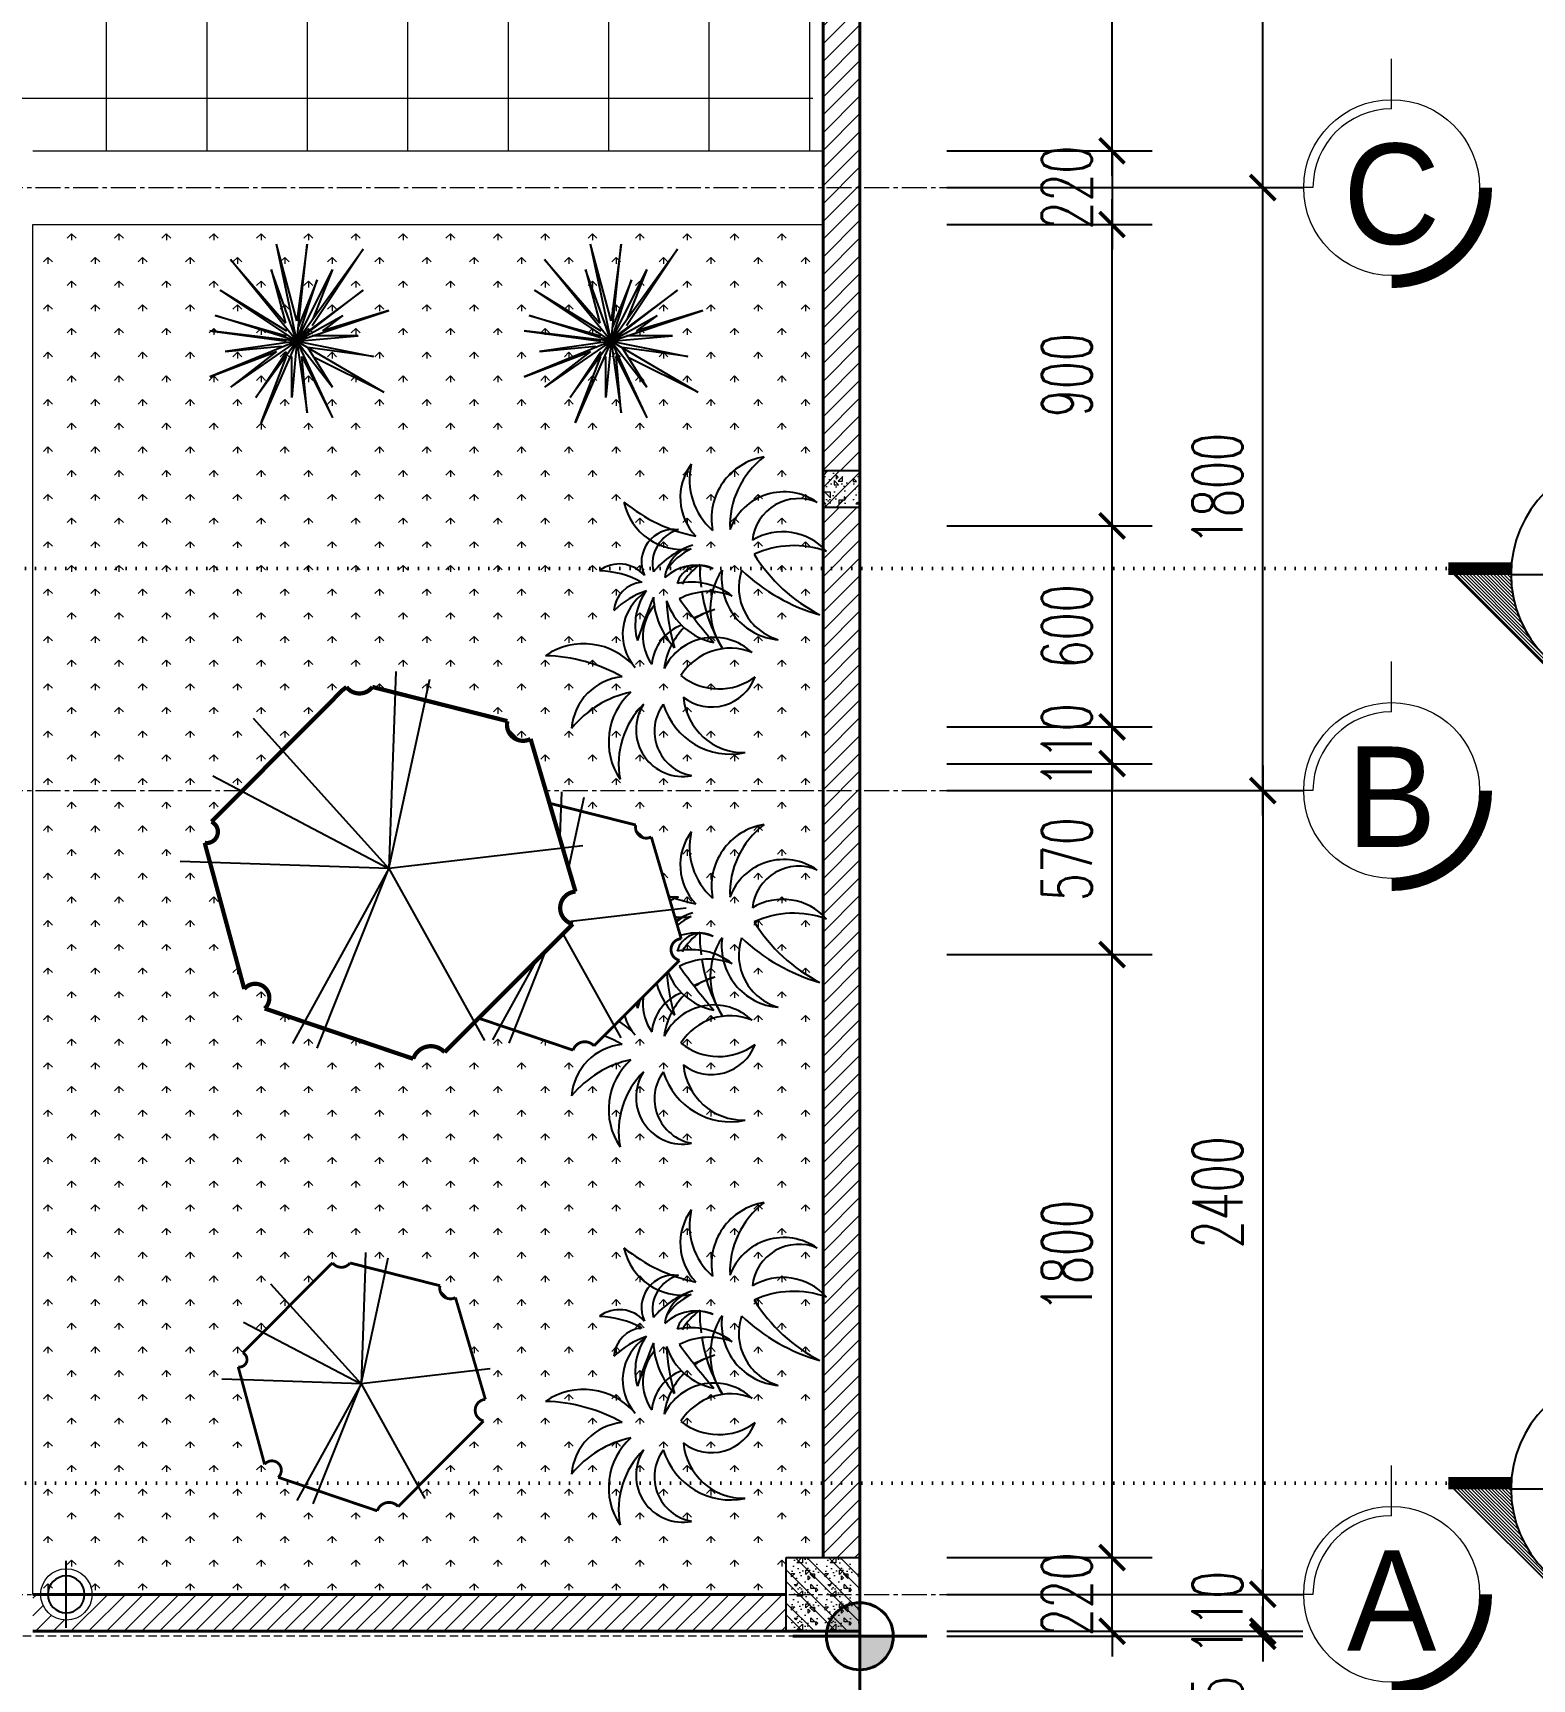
# Model space of a CAD drawing. Header units: millimetres. Extents: x -229618 to 2906, y -178063 to 96806.
# Drawn here: x -195343 to -190865, y -36797 to -31883 of the extents above; entities that cross this region are included whole.
import ezdxf
from ezdxf.enums import TextEntityAlignment as Align

# ---------------------------------------------------------------- set-up
doc = ezdxf.new("R2010")
doc.units = ezdxf.units.MM
doc.header["$LTSCALE"] = 200
doc.header["$MEASUREMENT"] = 0
doc.set_wipeout_variables(frame=1)
doc.header["$PDMODE"] = 3
doc.header["$PDSIZE"] = 50
for name, pattern in [('ACAD_ISO07W100', [3, 0, -3]), ('CENTER2', [1.125, 0.75, -0.125, 0.125, -0.125]), ('DASHED2', [0.375, 0.25, -0.125]), ('HIDDEN2', [0.1875, 0.125, -0.0625])]:
    doc.linetypes.add(name, pattern=pattern)
doc.layers.get('0').update_dxf_attribs({"color": 95, "linetype": 'CONTINUOUS'})
doc.layers.get('DEFPOINTS').update_dxf_attribs({"linetype": 'CONTINUOUS'})
for name, color, linetype, lineweight in [('cat', 1, 'CONTINUOUS', 40), ('hatch', 250, 'CONTINUOUS', 5), ('KH cat', 2, 'HIDDEN2', 50), ('khuat', 8, 'DASHED2', 15), ('nho', 252, 'CONTINUOUS', 15), ('thay', 7, 'CONTINUOUS', 18), ('tim', 18, 'CENTER2', 9)]:
    doc.layers.add(name, color=color, linetype=linetype, lineweight=lineweight)
for name, color, linetype in [('Cayxanh', 99, 'CONTINUOUS'), ('COT', 2, 'CONTINUOUS'), ('DIM', 251, 'CONTINUOUS'), ('Layer2', 74, 'CONTINUOUS'), ('MANH', 9, 'CONTINUOUS'), ('NOITHAT', 99, 'CONTINUOUS'), ('TEXT', 33, 'CONTINUOUS')]:
    doc.layers.add(name, color=color, linetype=linetype)
doc.styles.add('Aria H iso', font='Vharial_0.ttf')
doc.styles.add('CHU HOA Day', font='Vharial_0.ttf')
doc.styles.add('CHUC HOA MANH', font='chhbg.shx', dxfattribs={"width": 0.8, "height": 250})
doc.styles.add('dam', font='Vhavanb_0.ttf', dxfattribs={"width": 0.9, "height": 450})
doc.styles.add('Scale', font='vnsimli.shx', dxfattribs={"width": 0.65, "bigfont": 'bigfont.shx'})
doc.dimstyles.new('Scale', dxfattribs={"dimscale": 75, "dimtxt": 2, "dimasz": 1, "dimexe": 1.6, "dimexo": 0, "dimgap": 0.8, "dimtad": 1, "dimdec": 0, "dimzin": 0, "dimdsep": 46, "dimtxsty": 'Scale', "dimblk": 'ARCHTICK', "dimcen": 0.1, "dimdle": 1, "dimclrd": 256, "dimclre": 256, "dimclrt": 3, "dimadec": 0, "dimazin": 0, "dimtfac": 1, "dimtdec": 0, "dimtix": 1, "dimtmove": 2, "dimatfit": 3, "dimldrblk": 'ARCHTICK', "dimfxl": 0, "dimtolj": 1, "dimtzin": 0, "dimarcsym": 0})

# ---------------------------------------------------------------- blocks, each defined once
blk = doc.blocks.new('_ArchTick')
at = {"color": 0, "linetype": 'ByBlock', "const_width": 0.15}
blk.add_lwpolyline([(-0.5, -0.5), (0.5, 0.5)], dxfattribs=at)
blk = doc.blocks.new('*D296')
at = {"layer": 'DEFPOINTS', "color": 0, "linetype": 'Continuous'}
for p in [(-192613.6, -36434.5), (-192119.7, -36434.5), (-192613.6, -36654.5)]:
    blk.add_point(p, dxfattribs=at)
at = {"layer": 'DIM', "linetype": 'Continuous', "lineweight": -2}
for p, q in [((-192119.7, -36434.5), (-192119.7, -36359.5)), ((-192613.6, -36434.5), (-191999.7, -36434.5)), ((-192119.7, -36654.5), (-192119.7, -36434.5)), ((-192613.6, -36654.5), (-191999.7, -36654.5)), ((-192119.7, -36654.5), (-192119.7, -36729.5))]:
    blk.add_line(p, q, dxfattribs=at)
at = {"layer": 'DIM', "linetype": 'Continuous', "lineweight": -2, "xscale": 75, "yscale": 75, "zscale": 75}
for p, rotation in [((-192119.7, -36434.5), 270), ((-192119.7, -36654.5), 90)]:
    blk.add_blockref('_ArchTick', p, dxfattribs=dict(at, rotation=rotation))
at = {"layer": 'DIM', "color": 3, "linetype": 'Continuous', "insert": (-192254.7, -36544.5), "char_height": 150, "attachment_point": 5, "rotation": 90, "style": 'Scale'}
blk.add_mtext('\\A1;220', dxfattribs=at)
blk = doc.blocks.new('*D297')
at = {"layer": 'DEFPOINTS', "color": 0, "linetype": 'Continuous'}
for p in [(-192613.6, -34634.5), (-192119.7, -34634.5), (-192613.6, -36434.5)]:
    blk.add_point(p, dxfattribs=at)
at = {"layer": 'DIM', "linetype": 'Continuous', "lineweight": -2}
for p, q in [((-192119.7, -36509.5), (-192119.7, -34559.5)), ((-192613.6, -34634.5), (-191999.7, -34634.5)), ((-192613.6, -36434.5), (-191999.7, -36434.5))]:
    blk.add_line(p, q, dxfattribs=at)
at = {"layer": 'DIM', "linetype": 'Continuous', "lineweight": -2, "xscale": 75, "yscale": 75, "zscale": 75}
for p, rotation in [((-192119.7, -34634.5), 90), ((-192119.7, -36434.5), 270)]:
    blk.add_blockref('_ArchTick', p, dxfattribs=dict(at, rotation=rotation))
at = {"layer": 'DIM', "color": 3, "linetype": 'Continuous', "insert": (-192254.7, -35534.5), "char_height": 150, "attachment_point": 5, "rotation": 90, "style": 'Scale'}
blk.add_mtext('\\A1;1800', dxfattribs=at)
blk = doc.blocks.new('*D298')
at = {"layer": 'DEFPOINTS', "color": 0, "linetype": 'Continuous'}
for p in [(-192613.6, -34064.5), (-192119.7, -34064.5), (-192613.6, -34634.5)]:
    blk.add_point(p, dxfattribs=at)
at = {"layer": 'DIM', "linetype": 'Continuous', "lineweight": -2}
for p, q in [((-192119.7, -34709.5), (-192119.7, -33989.5)), ((-192613.6, -34064.5), (-191999.7, -34064.5)), ((-192613.6, -34634.5), (-191999.7, -34634.5))]:
    blk.add_line(p, q, dxfattribs=at)
at = {"layer": 'DIM', "linetype": 'Continuous', "lineweight": -2, "xscale": 75, "yscale": 75, "zscale": 75}
for p, rotation in [((-192119.7, -34064.5), 90), ((-192119.7, -34634.5), 270)]:
    blk.add_blockref('_ArchTick', p, dxfattribs=dict(at, rotation=rotation))
at = {"layer": 'DIM', "color": 3, "linetype": 'Continuous', "insert": (-192254.7, -34349.5), "char_height": 150, "attachment_point": 5, "rotation": 90, "style": 'Scale'}
blk.add_mtext('\\A1;570', dxfattribs=at)
blk = doc.blocks.new('*D299')
at = {"layer": 'DEFPOINTS', "color": 0, "linetype": 'Continuous'}
for p in [(-192613.6, -33354.5), (-192119.7, -33354.5), (-192613.6, -33954.5)]:
    blk.add_point(p, dxfattribs=at)
at = {"layer": 'DIM', "linetype": 'Continuous', "lineweight": -2}
for p, q in [((-192119.7, -34029.5), (-192119.7, -33279.5)), ((-192613.6, -33354.5), (-191999.7, -33354.5)), ((-192613.6, -33954.5), (-191999.7, -33954.5))]:
    blk.add_line(p, q, dxfattribs=at)
at = {"layer": 'DIM', "linetype": 'Continuous', "lineweight": -2, "xscale": 75, "yscale": 75, "zscale": 75}
for p, rotation in [((-192119.7, -33354.5), 90), ((-192119.7, -33954.5), 270)]:
    blk.add_blockref('_ArchTick', p, dxfattribs=dict(at, rotation=rotation))
at = {"layer": 'DIM', "color": 3, "linetype": 'Continuous', "insert": (-192254.7, -33654.5), "char_height": 150, "attachment_point": 5, "rotation": 90, "style": 'Scale'}
blk.add_mtext('\\A1;600', dxfattribs=at)
blk = doc.blocks.new('*D300')
at = {"layer": 'DEFPOINTS', "color": 0, "linetype": 'Continuous'}
for p in [(-192613.6, -32454.5), (-192119.7, -32454.5), (-192613.6, -33354.5)]:
    blk.add_point(p, dxfattribs=at)
at = {"layer": 'DIM', "linetype": 'Continuous', "lineweight": -2}
for p, q in [((-192119.7, -33429.5), (-192119.7, -32379.5)), ((-192613.6, -32454.5), (-191999.7, -32454.5)), ((-192613.6, -33354.5), (-191999.7, -33354.5))]:
    blk.add_line(p, q, dxfattribs=at)
at = {"layer": 'DIM', "linetype": 'Continuous', "lineweight": -2, "xscale": 75, "yscale": 75, "zscale": 75}
for p, rotation in [((-192119.7, -32454.5), 90), ((-192119.7, -33354.5), 270)]:
    blk.add_blockref('_ArchTick', p, dxfattribs=dict(at, rotation=rotation))
at = {"layer": 'DIM', "color": 3, "linetype": 'Continuous', "insert": (-192254.7, -32904.5), "char_height": 150, "attachment_point": 5, "rotation": 90, "style": 'Scale'}
blk.add_mtext('\\A1;900', dxfattribs=at)
blk = doc.blocks.new('*D301')
at = {"layer": 'DEFPOINTS', "color": 0, "linetype": 'Continuous'}
for p in [(-192613.6, -30054.5), (-192119.7, -30054.5), (-192613.6, -32234.5)]:
    blk.add_point(p, dxfattribs=at)
at = {"layer": 'DIM', "linetype": 'Continuous', "lineweight": -2}
for p, q in [((-192119.7, -32309.5), (-192119.7, -29979.5)), ((-192613.6, -30054.5), (-191999.7, -30054.5)), ((-192613.6, -32234.5), (-191999.7, -32234.5))]:
    blk.add_line(p, q, dxfattribs=at)
at = {"layer": 'DIM', "linetype": 'Continuous', "lineweight": -2, "xscale": 75, "yscale": 75, "zscale": 75}
for p, rotation in [((-192119.7, -30054.5), 90), ((-192119.7, -32234.5), 270)]:
    blk.add_blockref('_ArchTick', p, dxfattribs=dict(at, rotation=rotation))
at = {"layer": 'DIM', "color": 3, "linetype": 'Continuous', "insert": (-192254.7, -31144.5), "char_height": 150, "attachment_point": 5, "rotation": 90, "style": 'Scale'}
blk.add_mtext('\\A1;2180', dxfattribs=at)
blk = doc.blocks.new('*D304')
at = {"layer": 'DEFPOINTS', "color": 0, "linetype": 'Continuous'}
for p in [(-192613.6, -32234.5), (-192613.6, -32454.5), (-192119.7, -32454.5)]:
    blk.add_point(p, dxfattribs=at)
at = {"layer": 'DIM', "linetype": 'Continuous', "lineweight": -2}
for p, q in [((-192119.7, -32234.5), (-192119.7, -32159.5)), ((-192613.6, -32234.5), (-191999.7, -32234.5)), ((-192119.7, -32234.5), (-192119.7, -32454.5)), ((-192613.6, -32454.5), (-191999.7, -32454.5)), ((-192119.7, -32454.5), (-192119.7, -32529.5))]:
    blk.add_line(p, q, dxfattribs=at)
at = {"layer": 'DIM', "linetype": 'Continuous', "lineweight": -2, "xscale": 75, "yscale": 75, "zscale": 75}
for p, rotation in [((-192119.7, -32234.5), 270), ((-192119.7, -32454.5), 90)]:
    blk.add_blockref('_ArchTick', p, dxfattribs=dict(at, rotation=rotation))
at = {"layer": 'DIM', "color": 3, "linetype": 'Continuous', "insert": (-192254.7, -32344.5), "char_height": 150, "attachment_point": 5, "rotation": 90, "style": 'Scale'}
blk.add_mtext('\\A1;220', dxfattribs=at)
blk = doc.blocks.new('*D164')
at = {"layer": 'DEFPOINTS', "color": 0, "linetype": 'Continuous'}
for p in [(-192613.6, -33954.5), (-192119.7, -33954.5), (-192613.6, -34064.5)]:
    blk.add_point(p, dxfattribs=at)
at = {"layer": 'DIM', "linetype": 'Continuous', "lineweight": -2}
for p, q in [((-192119.7, -33954.5), (-192119.7, -33879.5)), ((-192613.6, -33954.5), (-191999.7, -33954.5)), ((-192119.7, -34064.5), (-192119.7, -33954.5)), ((-192613.6, -34064.5), (-191999.7, -34064.5)), ((-192119.7, -34064.5), (-192119.7, -34139.5))]:
    blk.add_line(p, q, dxfattribs=at)
at = {"layer": 'DIM', "linetype": 'Continuous', "lineweight": -2, "xscale": 75, "yscale": 75, "zscale": 75}
for p, rotation in [((-192119.7, -33954.5), 270), ((-192119.7, -34064.5), 90)]:
    blk.add_blockref('_ArchTick', p, dxfattribs=dict(at, rotation=rotation))
at = {"layer": 'DIM', "color": 3, "linetype": 'Continuous', "insert": (-192254.7, -34009.5), "char_height": 150, "attachment_point": 5, "rotation": 90, "style": 'Scale'}
blk.add_mtext('\\A1;110', dxfattribs=at)
blk = doc.blocks.new('tn')
at = {"layer": 'DIM', "linetype": 'Continuous'}
for p, q in [((-0.4, 100), (-0.4, -100)), ((99.6, 0), (-99.6, 0))]:
    blk.add_line(p, q, dxfattribs=at)
at = {"layer": 'TEXT', "linetype": 'Continuous'}
blk.add_circle((-0.4, 0), 55, dxfattribs=at)
blk = doc.blocks.new('cay2')
blk.add_wipeout([(-783, 2606), (-670, 2541), (-564, 2533), (-470, 2560), (-411, 2604), (-366, 2656), (-346, 2707), (1721, 2007), (1706, 1886), (1709, 1783), (1763, 1696), (1841, 1650), (1960, 1649), (2033, 1688), (2058, 1715), (2621, -363), (2527, -374), (2478, -408), (2441, -470), (2435, -543), (2455, -601), (2521, -666), (633, -2556), (527, -2513), (420, -2486), (328, -2506), (236, -2579), (-1684, -2094), (-1684, -1991), (-1767, -1861), (-1838, -1838), (-2014, -1840), (-2653, 330), (-2535, 371), (-2436, 544), (-2458, 664), (-2615, 791), (-792, 2615)]).dxf.layer = 'NOITHAT'
at = {"color": 0}
for p, q in [((0, 0), (-1361, 2446)), ((1019, 2557), (0, 0)), ((0, 0), (1372, 2490)), ((-2756, -321), (0, 0)), ((0, 0), (-580, -2689)), ((-97, -2800), (0, 0)), ((0, 0), (2971, -100)), ((2506, -1317), (0, 0)), ((1930, -2136), (0, 0)), ((-1666, -2009), (-1838, -1838))]:
    blk.add_line(p, q, dxfattribs=at)
at = {"color": 0, "const_width": 60.3}
blk.add_lwpolyline([(662, -2533), (2524, -663, -0.87835), (2621, -363), (2058, 1715, -1.08251), (1768, 1992), (-346, 2707, -0.572261), (-792, 2615), (-2615, 791, -0.858996), (-2653, 330), (-2014, -1840, -0.641787), (-1684, -2094), (236, -2579, -0.502365), (604, -2579)], format="xyb", close=True, dxfattribs=at)
blk = doc.blocks.new('*D61')
at = {"layer": 'DEFPOINTS', "color": 0, "linetype": 'Continuous'}
for p in [(-192613.6, -29944.5), (-191669.7, -29944.5), (-192613.6, -32344.5)]:
    blk.add_point(p, dxfattribs=at)
at = {"layer": 'DIM', "linetype": 'Continuous', "lineweight": -2}
for p, q in [((-191669.7, -32419.5), (-191669.7, -29869.5)), ((-192613.6, -29944.5), (-191549.7, -29944.5)), ((-192613.6, -32344.5), (-191549.7, -32344.5))]:
    blk.add_line(p, q, dxfattribs=at)
at = {"layer": 'DIM', "linetype": 'Continuous', "lineweight": -2, "xscale": 75, "yscale": 75, "zscale": 75}
for p, rotation in [((-191669.7, -29944.5), 90), ((-191669.7, -32344.5), 270)]:
    blk.add_blockref('_ArchTick', p, dxfattribs=dict(at, rotation=rotation))
at = {"layer": 'DIM', "color": 3, "linetype": 'Continuous', "insert": (-191804.7, -31144.5), "char_height": 150, "attachment_point": 5, "rotation": 90, "style": 'Scale'}
blk.add_mtext('\\A1;2400', dxfattribs=at)
blk = doc.blocks.new('*D66')
at = {"layer": 'DEFPOINTS', "color": 0, "linetype": 'Continuous'}
for p in [(-192613.6, -34144.5), (-192613.6, -36544.5), (-191669.7, -36544.5)]:
    blk.add_point(p, dxfattribs=at)
at = {"layer": 'DIM', "linetype": 'Continuous', "lineweight": -2}
for p, q in [((-191669.7, -34069.5), (-191669.7, -36619.5)), ((-192613.6, -34144.5), (-191549.7, -34144.5)), ((-192613.6, -36544.5), (-191549.7, -36544.5))]:
    blk.add_line(p, q, dxfattribs=at)
at = {"layer": 'DIM', "linetype": 'Continuous', "lineweight": -2, "xscale": 75, "yscale": 75, "zscale": 75}
for p, rotation in [((-191669.7, -34144.5), 90), ((-191669.7, -36544.5), 270)]:
    blk.add_blockref('_ArchTick', p, dxfattribs=dict(at, rotation=rotation))
at = {"layer": 'DIM', "color": 3, "linetype": 'Continuous', "insert": (-191804.7, -35344.5), "char_height": 150, "attachment_point": 5, "rotation": 90, "style": 'Scale'}
blk.add_mtext('\\A1;2400', dxfattribs=at)
blk = doc.blocks.new('*D67')
at = {"layer": 'DEFPOINTS', "color": 0, "linetype": 'Continuous'}
for p in [(-192613.6, -36544.5), (-192613.6, -36654.5), (-191669.7, -36654.5)]:
    blk.add_point(p, dxfattribs=at)
at = {"layer": 'DIM', "linetype": 'Continuous', "lineweight": -2}
for p, q in [((-191669.7, -36544.5), (-191669.7, -36469.5)), ((-192613.6, -36544.5), (-191549.7, -36544.5)), ((-191669.7, -36544.5), (-191669.7, -36654.5)), ((-192613.6, -36654.5), (-191549.7, -36654.5)), ((-191669.7, -36654.5), (-191669.7, -36729.5))]:
    blk.add_line(p, q, dxfattribs=at)
at = {"layer": 'DIM', "linetype": 'Continuous', "lineweight": -2, "xscale": 75, "yscale": 75, "zscale": 75}
for p, rotation in [((-191669.7, -36544.5), 270), ((-191669.7, -36654.5), 90)]:
    blk.add_blockref('_ArchTick', p, dxfattribs=dict(at, rotation=rotation))
at = {"layer": 'DIM', "color": 3, "linetype": 'Continuous', "insert": (-191804.7, -36599.5), "char_height": 150, "attachment_point": 5, "rotation": 90, "style": 'Scale'}
blk.add_mtext('\\A1;110', dxfattribs=at)
blk = doc.blocks.new('tr')
at = {"layer": 'thay', "ltscale": 600}
for p, q in [((0, -200), (0, 0)), ((313.2, -513.2), (513.2, -513.2))]:
    blk.add_line(p, q, dxfattribs=at)
at = {"layer": 'thay', "ltscale": 600, "const_width": 50}
blk.add_lwpolyline([(-375, -513.2, 0.414214), (0, -888.2, 0.414214)], format="xyb", dxfattribs=at)
at = {"layer": 'thay', "ltscale": 600}
blk.add_circle((0, -513.2), 350, dxfattribs=at)
blk.add_arc((0, -513.2), 313.2, 0, 90, dxfattribs=at)
at = {"layer": 'TEXT', "linetype": 'Continuous', "style": 'Aria H iso'}
blk.add_attdef('A', text='', height=350, dxfattribs=at).set_placement((0, -670.6), align=Align.CENTER)
blk = doc.blocks.new('*D79')
at = {"layer": 'DEFPOINTS', "color": 0, "linetype": 'Continuous'}
for p in [(-192613.6, -32344.5), (-191669.7, -32344.5), (-192613.6, -34144.5)]:
    blk.add_point(p, dxfattribs=at)
at = {"layer": 'DIM', "linetype": 'Continuous', "lineweight": -2}
for p, q in [((-191669.7, -34219.5), (-191669.7, -32269.5)), ((-192613.6, -32344.5), (-191549.7, -32344.5)), ((-192613.6, -34144.5), (-191549.7, -34144.5))]:
    blk.add_line(p, q, dxfattribs=at)
at = {"layer": 'DIM', "linetype": 'Continuous', "lineweight": -2, "xscale": 75, "yscale": 75, "zscale": 75}
for p, rotation in [((-191669.7, -32344.5), 90), ((-191669.7, -34144.5), 270)]:
    blk.add_blockref('_ArchTick', p, dxfattribs=dict(at, rotation=rotation))
at = {"layer": 'DIM', "color": 3, "linetype": 'Continuous', "insert": (-191804.7, -33244.5), "char_height": 150, "attachment_point": 5, "rotation": 90, "style": 'Scale'}
blk.add_mtext('\\A1;1800', dxfattribs=at)
blk = doc.blocks.new('can')
at = {"layer": 'hatch'}
h = blk.add_hatch(dxfattribs=at)
h.set_pattern_fill('ANSI31', color=256, scale=77, style=0)
h.set_pattern_definition([(45, (-226987.2, -81426.4), (-6.80590277, 6.80590277), [])])
h.paths.add_polyline_path([(462, 0, -0.01239), (461.4, -22.9), (711.9, -22.9), (0, 689.1), (-711.9, -22.9), (-461.4, -22.9, -0.01239), (-462, 0, -1)])
at = {"layer": 'cat', "linetype": 'Continuous', "const_width": 49.9}
for points in [[(-461.4, -22.9), (-711.9, -22.9)], [(461.4, -22.9), (711.9, -22.9)]]:
    blk.add_lwpolyline(points, dxfattribs=at)
at = {"layer": 'MANH', "linetype": 'Continuous'}
for p in [(-711.9, -22.9), (711.9, -22.9)]:
    blk.add_line(p, (0, 689.1), dxfattribs=at)
at = {"layer": 'MANH'}
blk.add_line((-462, 0), (462, 0), dxfattribs=at)
blk.add_circle((0, 0), 462, dxfattribs=at)
at = {"layer": 'TEXT', "style": 'CHU HOA Day'}
blk.add_attdef('A', text='', height=300, dxfattribs=at).set_placement((9, 86), align=Align.CENTER)
at = {"layer": 'TEXT', "style": 'CHUC HOA MANH', "width": 0.65}
blk.add_attdef('KT-00', text='', height=230, dxfattribs=at).set_placement((5.9, -276.4), align=Align.CENTER)
blk = doc.blocks.new('*D108')
at = {"layer": 'DEFPOINTS', "color": 0, "linetype": 'Continuous'}
for p in [(-192613.6, -36654.5), (-192613.6, -36669.5), (-191669.7, -36669.5)]:
    blk.add_point(p, dxfattribs=at)
at = {"layer": 'DIM', "linetype": 'Continuous', "lineweight": -2}
for p, q in [((-191669.7, -36654.5), (-191669.7, -36579.5)), ((-192613.6, -36654.5), (-191549.7, -36654.5)), ((-191669.7, -36654.5), (-191669.7, -36669.5)), ((-192613.6, -36669.5), (-191549.7, -36669.5)), ((-191669.7, -36669.5), (-191669.7, -36744.5))]:
    blk.add_line(p, q, dxfattribs=at)
at = {"layer": 'DIM', "linetype": 'Continuous', "lineweight": -2, "xscale": 75, "yscale": 75, "zscale": 75}
for p, rotation in [((-191669.7, -36654.5), 270), ((-191669.7, -36669.5), 90)]:
    blk.add_blockref('_ArchTick', p, dxfattribs=dict(at, rotation=rotation))
at = {"layer": 'DIM', "color": 3, "linetype": 'Continuous', "insert": (-191804.7, -36871.7), "char_height": 150, "attachment_point": 5, "rotation": 90, "style": 'Scale'}
blk.add_mtext('\\A1;15', dxfattribs=at)
blk = doc.blocks.new('COTOCTIEN')
at = {"layer": 'Cayxanh'}
for p, q in [((0, 0), (-735, 1017)), ((-735, 1017), (-170, 170)), ((0, 0), (-113, 1074)), ((-113, 1074), (0, 226)), ((0, 0), (226, 1074)), ((0, 226), (226, 1074)), ((0, 0), (-396, 791)), ((-396, 791), (-177, 246)), ((0, 0), (735, 904)), ((0, 0), (283, 791)), ((735, 904), (125, 200)), ((283, 791), (125, 200)), ((0, 0), (-735, 565)), ((-735, 565), (-57, 57)), ((0, 0), (-226, 678)), ((-226, 678), (-16, 153)), ((0, 0), (848, 565)), ((848, 565), (113, 113)), ((0, 0), (-1017, 339)), ((-1017, 339), (-283, 113)), ((0, 0), (-509, 283)), ((-509, 283), (-283, 113)), ((0, 0), (904, 283)), ((904, 283), (113, 57)), ((0, 0), (-961, -565)), ((0, 0), (-848, -170)), ((0, 0), (-678, 57)), ((-678, 57), (-170, 57)), ((0, 0), (-396, -509)), ((0, 0), (-396, -848)), ((0, 0), (-113, -791)), ((0, 0), (961, 113)), ((0, 0), (57, -622)), ((0, 0), (396, -904)), ((0, 0), (961, -396)), ((0, 0), (791, -113)), ((0, 0), (452, -622)), ((0, 0), (735, -509)), ((961, 113), (113, 0)), ((-961, -565), (-190, -180)), ((-848, -170), (-123, -72)), ((-396, -509), (-123, -72)), ((-57, -170), (-396, -848)), ((-113, -791), (-57, -170)), ((57, -622), (57, -170)), ((452, -622), (113, -113)), ((396, -904), (113, -170)), ((791, -113), (170, -57)), ((961, -396), (226, -113)), ((226, -113), (735, -509))]:
    blk.add_line(p, q, dxfattribs=at)
blk = doc.blocks.new('A$C118511A5')
at = {"linetype": 'Continuous'}
for centre, radius, start, end in [((1.552, 1.782), 0.387, 128.9389, 209.2376), ((1.718, 1.865), 0.463, 151.9703, 214.4085), ((1.728, 2.633), 1.16, 216.2751, 243.7335), ((1.208, 1.93), 0.416, 177.6746, 263.4562), ((1.767, 1.575), 0.432, 84.511, 176.2964), ((2.039, 1.453), 0.598, 112.6608, 167.8716), ((1.78, 1.349), 0.4, 40.3392, 144.8419), ((1.023, 1.46), 0.225, 67.2102, 189.8028), ((1.114, 1.422), 0.246, 90.9141, 178.4602), ((1.887, 1.353), 0.323, 52.0601, 159.0735), ((0.596, 1.32), 0.229, 26.4919, 112.2735), ((0.33, 0.919), 0.638, 46.2145, 73.673), ((1.214, 0.948), 0.592, 93.553, 125.6592), ((1.182, 1.272), 0.267, 91.0291, 158.2405), ((1.233, 1.113), 0.41, 100.1453, 132.3115), ((1.701, 1.081), 0.404, 26.9403, 106.6617), ((0.737, 1.17), 0.213, 80.7105, 161.0092), ((1.084, 1.1), 0.309, 52.3198, 118.8655), ((1.153, 1.223), 0.171, 45.6735, 149.2329), ((1.355, 0.981), 0.447, 111.4879, 134.9295), ((2.228, 1.106), 1.077, 164.2889, 172.604), ((1.687, 0.725), 0.656, 55.2245, 100.0779), ((2.678, 1.714), 1.157, 197.2291, 228.2209), ((0.826, 0.735), 0.581, 93.6269, 119.8905), ((0.888, 0.979), 0.346, 108.5028, 206.8521), ((1.036, 1.007), 0.395, 128.6602, 181.3039), ((3.284, -0.659), 3.119, 142.0491, 147.899), ((1.37, 1.147), 0.558, 168.3953, 207.9729), ((0.981, 0.837), 0.474, 38.1458, 86.8761), ((1.653, 0.959), 0.485, 131.7076, 198.919), ((1.725, 1.16), 0.426, 157.8809, 250.8299), ((1.776, 1.082), 0.376, 147.2221, 239.535), ((2.572, 1.981), 1.311, 212.0158, 239.5315), ((1.004, 0.933), 0.33, 124.9902, 200.8852), ((2.096, 0.945), 1.22, 167.3543, 182.8068), ((1.339, 1.243), 0.435, 184.1146, 243.9845), ((1.094, 0.779), 0.436, 53.5058, 103.2313), ((5.293, 2.881), 4.614, 201.3223, 206.0875), ((2.228, 1.106), 1.077, 174.411, 196.3951), ((0.158, 0.615), 0.47, 26.2765, 109.7204), ((-0.326, -0.056), 1.16, 46.2145, 73.673), ((0.996, 0.706), 0.319, 95.8921, 160.0825), ((1.28, -0.005), 1.077, 93.553, 101.8865), ((1.222, 0.585), 0.485, 91.0291, 109.4023), ((1.222, 0.585), 0.485, 120.3999, 158.2405), ((1.062, 0.516), 0.382, 31.7462, 139.4391), ((1.147, 0.399), 0.399, 52.9704, 133.697), ((0.414, 0.4), 0.387, 80.7105, 161.0092), ((1.207, 0.939), 0.42, 216.8043, 292.1582), ((0.475, -0.06), 0.725, 87.415, 126.1024), ((0.717, 0.254), 0.46, 117.0734, 199.3558), ((0.857, 0.062), 0.575, 119.7931, 176.1084), ((0.789, 0.322), 0.323, 132.3133, 266.3167), ((0.899, 0.284), 0.312, 128.7996, 245.1924), ((1.188, 0.545), 0.485, 182.1158, 267.2902), ((1.264, 0.469), 0.42, 170.4661, 256.4424), ((1.103, 0.735), 0.321, 217.643, 324.8904)]:
    blk.add_arc(centre, radius, start, end, dxfattribs=at)
blk = doc.blocks.new('A$C028E5273')
at = {"layer": 'hatch', "linetype": 'Continuous'}
h = blk.add_hatch(color=256, dxfattribs=at)
h.paths.add_polyline_path([(0, 100, 0.414214), (-100, 0), (0, 0)])
h.paths.add_polyline_path([(100, 0), (0, 0), (0, -100, 0.414214)])
at = {"layer": 'cat'}
for p, q in [((0, -200), (0, 200)), ((-200, 0), (200, 0))]:
    blk.add_line(p, q, dxfattribs=at)
blk.add_circle((0, 0), 100, dxfattribs=at)

msp = doc.modelspace()

# ---------------------------------------------------------------- hatches: boundary and pattern name
at = {"layer": 'hatch', "linetype": 'Continuous'}
h = msp.add_hatch(dxfattribs=at)
h.set_pattern_fill('ANSI31', color=256, scale=300, style=0)
h.set_pattern_definition([(45, (-231220.12, -29953.56), (-26.516504, 26.516504), [])])
edge = h.paths.add_edge_path()
edge.add_line((-193093, -36544.5), (-193093, -36654.5))
edge.add_line((-193093, -36654.5), (-195343, -36654.5))
edge.add_line((-195343, -36654.5), (-195343, -36544.5))
edge.add_line((-195343, -36544.5), (-195319.8, -36544.5))
edge.add_arc((-195243, -36544.5), 76.7, 180, 360)
edge.add_line((-195166.3, -36544.5), (-193093, -36544.5))
h.paths.add_polyline_path([(-192983, -33299.5), (-192873, -33299.5), (-192873, -36434.5), (-192983, -36434.5)])
h.paths.add_polyline_path([(-192873, -30039.5), (-192983, -30039.5), (-192983, -26904.5), (-192873, -26904.5)])
h.paths.add_polyline_path([(-192983, -30149.5), (-192873, -30149.5), (-192873, -33189.5), (-192983, -33189.5)])
h.paths.add_polyline_path([(-196818, -26684.5), (-196818, -26794.5), (-193093, -26794.5), (-193093, -26684.5)])
h.paths.add_polyline_path([(-200633, -26684.5), (-200633, -26794.5), (-196928, -26794.5), (-196928, -26684.5)])
h = msp.add_hatch(dxfattribs=at)
h.set_pattern_fill('ANSI37', color=256, scale=2400, angle=45, style=0)
h.set_pattern_definition([(270, (28077.07, -63878.1), (-300, -6e-14), []), (180, (28077.07, -63878.1), (-6e-14, 300), [])])
h.paths.add_polyline_path([(-195343, -32234.5), (-195563, -32234.5), (-195563, -32234.4), (-195643, -32234.4), (-195683, -32234.4, 0.399992), (-196463, -31415.4), (-196463, -31414.4), (-196503, -31414.4), (-196503, -32234.4), (-196543, -32234.4), (-196543, -31034.5), (-195343, -31034.5)])
h.paths.add_polyline_path([(-195453, -30054.5), (-193013, -30054.5), (-193013, -32234.5), (-195343, -32234.5), (-195343, -31034.5), (-195453, -31034.5)])
h.paths.add_polyline_path([(-196543, -30054.5), (-195453, -30054.5), (-195453, -31034.5), (-196543, -31034.5)])
h = msp.add_hatch(dxfattribs=at)
h.set_pattern_fill('GRASS', color=256, scale=100, style=0)
h.set_pattern_definition([(270, (28077.07, -63878.09), (-70.710678, -70.710678), [18.75, -122.671356]), (315, (28077.07, -63878.09), (-70.71068, -70.71068), [18.75, -81.25]), (225, (28077.07, -63878.09), (-70.71068, 70.71068), [18.75, -81.25])])
h.paths.add_polyline_path([(-194328.9, -33835.5, -0.502365), (-194406.3, -33835.5), (-194418.5, -33845.2), (-194809.4, -34237.8, -0.87835), (-194829.8, -34300.8), (-194711.7, -34737.1, -1.08251), (-194650.6, -34795.3), (-194206.8, -34945.6, -0.572261), (-194113.1, -34926.2), (-194011.3, -34824.3), (-193729.5, -34919.8, -0.572261), (-193667, -34906.8), (-193411.8, -34651.5, -0.858996), (-193406.4, -34586.9), (-193496, -34283.1, -0.179889), (-193518.1, -34286), (-193542.1, -34262, -0.113963), (-193542.1, -34247.5), (-193800, -34182.4), (-193856.6, -33990.6, -0.179889), (-193889.8, -33994.9), (-193925.8, -33958.9, -0.113963), (-193925.8, -33937.3)], flags=16)
h.paths.add_polyline_path([(-194279.4, -34377), (-194196.1, -34526.7), (-193777.9, -34540.7), (-193728.7, -34312.9)], flags=0)
h.paths.add_polyline_path([(-194395.8, -35555, -0.502365), (-194447.4, -35555), (-194455.5, -35561.5), (-194716.1, -35823.2, -0.87835), (-194729.7, -35865.3), (-194651, -36156.1, -1.08251), (-194610.2, -36194.9), (-194314.3, -36295.1, -0.572261), (-194251.9, -36282.2), (-193996.7, -36026.8, -0.858996), (-193991.3, -35962.2), (-194080.9, -35658.4, -0.179889), (-194103, -35661.3), (-194127, -35637.3, -0.113963), (-194127, -35622.9)], flags=16)
h.paths.add_polyline_path([(-193013, -36434.5), (-193093, -36434.5), (-193093, -36544.5), (-195343, -36544.5), (-195343, -32454.5), (-193013, -32454.5)])
h = msp.add_hatch(dxfattribs=at)
h.set_pattern_fill('BT', color=256, scale=100, style=0)
h.set_pattern_definition([(0, (83.29, 12.83), (0, 100), [0, -100]), (0, (12.65, 56.06), (0, 100), [0, -100]), (0, (15.78, 38.46), (0, 100), [0, -100]), (0, (51, 46.67), (0, 100), [0, -100]), (0, (32.02, 75.43), (0, 100), [0, -100]), (0, (26.93, 62.72), (0, 100), [0, -100]), (0, (35.94, 84.04), (0, 100), [0, -100]), (0, (22.04, 92.45), (0, 100), [0, -100]), (0, (41.22, 70.54), (0, 100), [0, -100]), (0, (9.13, 70.93), (0, 100), [0, -100]), (0, (73.12, 71.32), (0, 100), [0, -100]), (0, (87.6, 74.06), (0, 100), [0, -100]), (0, (80.16, 63.89), (0, 100), [0, -100]), (0, (82.32, 50.2), (0, 100), [0, -100]), (0, (56.29, 62.13), (0, 100), [0, -100]), (0, (55.51, 34.55), (0, 100), [0, -100]), (0, (55.51, 25.94), (0, 100), [0, -100]), (0, (8.15, 23.98), (0, 100), [0, -100]), (0, (47.68, 35.72), (0, 100), [0, -100]), (0, (48.07, 2.46), (0, 100), [0, -100]), (0, (37.31, 23.79), (0, 100), [0, -100]), (0, (38.09, 14), (0, 100), [0, -100]), (0, (25.17, 6.77), (0, 100), [0, -100]), (0, (31.83, 20.07), (0, 100), [0, -100]), (0, (27.13, 24.18), (0, 100), [0, -100]), (45, (79.99, 21.105), (0, 100.00003), [8, -133.4214]), (135, (85.65, 26.76), (-100.00003, 0), [8, -133.4214]), (270, (79.99, 32.42), (100, -2e-14), [11.3137, -88.6863]), (180, (76.52, 22.38), (-1e-14, -100), [12, -88]), (270, (64.52, 22.38), (100, -2e-14), [12, -88]), (45, (64.52, 10.38), (0, 100.00003), [16.9706, -124.4508]), (90, (39.51, 29.29), (-100, 6e-15), [16.8, -83.2]), (180, (39.51, 46.09), (-1e-14, -100), [16.8, -83.2]), (315, (22.714, 46.095), (100.00003, -2e-14), [23.7588, -117.6626]), (135, (25.28, 11.31), (-100.00003, 0), [7, -134.4214]), (225, (20.33, 16.26), (-1e-14, -100.00003), [7, -134.4214]), (0, (15.38, 11.31), (0, 100), [9.8995, -90.1005]), (0, (61.83, 78.92), (0, 100), [13.75, -86.25]), (90, (75.58, 78.92), (-100, 6e-15), [13.75, -86.25]), (225, (75.584, 92.67), (-1e-14, -100.00003), [19.4454, -121.9759]), (270, (50.27, 80.91), (100, -2e-14), [12.5, -87.5]), (0, (50.27, 68.41), (0, 100), [12.5, -87.5]), (135, (62.77, 68.41), (-100.00003, 0), [17.6777, -123.7437]), (45, (56.63, 84.76), (0, 100.00003), [8.5, -132.9214]), (135, (62.64, 90.77), (-100.00003, 0), [8.5, -132.9214]), (270, (56.63, 96.78), (100, -2e-14), [12.0208, -87.9792]), (135, (17.366, 77.56), (-100.00003, 0), [14.1421, -127.2792]), (0, (7.37, 77.56), (0, 100), [10, -90]), (270, (7.37, 87.56), (100, -2e-14), [10, -90]), (45, (0, 0), (-49.497475, 49.497475), []), (45, (35, 0), (-49.497475, 49.497475), [])])
h.paths.add_polyline_path([(-192873, -33189.5), (-192983, -33189.5), (-192983, -33299.5), (-192873, -33299.5)])
at = {"layer": 'hatch'}
h = msp.add_hatch(dxfattribs=at)
h.set_pattern_fill('BT', color=256, scale=100, style=0)
h.set_pattern_definition([(0, (22199.03, -75517.04), (0, -100), [0, -100]), (0, (22128.38, -75560.28), (0, -100), [0, -100]), (0, (22131.51, -75542.67), (0, -100), [0, -100]), (0, (22166.74, -75550.88), (0, -100), [0, -100]), (0, (22147.76, -75579.64), (0, -100), [0, -100]), (0, (22142.67, -75566.93), (0, -100), [0, -100]), (0, (22151.67, -75588.25), (0, -100), [0, -100]), (0, (22137.78, -75596.66), (0, -100), [0, -100]), (0, (22156.95, -75574.75), (0, -100), [0, -100]), (0, (22124.86, -75575.14), (0, -100), [0, -100]), (0, (22188.85, -75575.53), (0, -100), [0, -100]), (0, (22203.33, -75578.27), (0, -100), [0, -100]), (0, (22195.9, -75568.1), (0, -100), [0, -100]), (0, (22198.05, -75554.41), (0, -100), [0, -100]), (0, (22172.02, -75566.34), (0, -100), [0, -100]), (0, (22171.24, -75538.76), (0, -100), [0, -100]), (0, (22171.24, -75530.15), (0, -100), [0, -100]), (0, (22123.88, -75528.19), (0, -100), [0, -100]), (0, (22163.41, -75539.93), (0, -100), [0, -100]), (0, (22163.8, -75506.67), (0, -100), [0, -100]), (0, (22153.04, -75528), (0, -100), [0, -100]), (0, (22153.82, -75518.21), (0, -100), [0, -100]), (0, (22140.91, -75510.98), (0, -100), [0, -100]), (0, (22147.56, -75524.28), (0, -100), [0, -100]), (0, (22142.86, -75528.39), (0, -100), [0, -100]), (315, (22195.726, -75525.316), (0, -100.00003), [8, -133.4214]), (225, (22201.38, -75530.97), (-100.00003, 0), [8, -133.4214]), (90, (22195.73, -75536.63), (100, 2e-14), [11.3137, -88.6863]), (180, (22192.25, -75526.59), (-1e-14, 100), [12, -88]), (90, (22180.25, -75526.59), (100, 2e-14), [12, -88]), (315, (22180.254, -75514.59), (0, -100.00003), [16.9706, -124.4508]), (270, (22155.25, -75533.51), (-100, -6e-15), [16.8, -83.2]), (180, (22155.25, -75550.31), (-1e-14, 100), [16.8, -83.2]), (45, (22138.45, -75550.305), (100.00003, 2e-14), [23.7588, -117.6626]), (225, (22141.02, -75515.524), (-100.00003, 0), [7, -134.4214]), (135, (22136.07, -75520.474), (-1e-14, 100.00003), [7, -134.4214]), (0, (22131.12, -75515.52), (0, -100), [9.8995, -90.1005]), (0, (22177.57, -75583.13), (0, -100), [13.75, -86.25]), (270, (22191.32, -75583.13), (-100, -6e-15), [13.75, -86.25]), (135, (22191.32, -75596.88), (-1e-14, 100.00003), [19.4454, -121.9759]), (90, (22166.01, -75585.12), (100, 2e-14), [12.5, -87.5]), (0, (22166.01, -75572.62), (0, -100), [12.5, -87.5]), (225, (22178.505, -75572.62), (-100.00003, 0), [17.6777, -123.7437]), (315, (22172.365, -75588.97), (0, -100.00003), [8.5, -132.9214]), (225, (22178.375, -75594.98), (-100.00003, 0), [8.5, -132.9214]), (90, (22172.36, -75600.99), (100, 2e-14), [12.0208, -87.9792]), (225, (22133.1, -75581.77), (-100.00003, 0), [14.1421, -127.2792]), (0, (22123.1, -75581.77), (0, -100), [10, -90]), (90, (22123.1, -75591.77), (100, 2e-14), [10, -90]), (315, (22115.734, -75504.21), (-49.497475, -49.497475), []), (315, (22150.734, -75504.21), (-49.497475, -49.497475), [])])
h.paths.add_polyline_path([(-193093, -36434.5), (-192873, -36434.5), (-192873, -36654.5), (-193093, -36654.5)])

# ---------------------------------------------------------------- linework, layer by layer
at = {"layer": 'cat', "linetype": 'Continuous'}
for points in [[(-195343, -36654.5), (-192873, -36654.5), (-192873, -26684.5), (-200743, -26684.5)], [(-192983, -36434.5), (-192983, -26904.5)], [(-195343, -36544.5), (-193093, -36544.5)]]:
    msp.add_lwpolyline(points, dxfattribs=at)
at = {"layer": 'COT', "linetype": 'Continuous'}
for points in [[(-192983, -33189.5), (-192873, -33189.5), (-192873, -33299.5), (-192983, -33299.5)], [(-193093, -36434.5), (-192873, -36434.5), (-192873, -36654.5), (-193093, -36654.5)]]:
    msp.add_lwpolyline(points, close=True, dxfattribs=at)
at = {"layer": 'KH cat', "linetype": 'ACAD_ISO07W100', "ltscale": 0.05}
msp.add_line((-215412, -33482.1), (-191040.3, -33482.1), dxfattribs=at)
at = {"layer": 'nho', "linetype": 'Continuous'}
msp.add_circle((-195243, -36544.5), 76.7, dxfattribs=at)
at = {"layer": 'thay'}
msp.add_line((-195343, -32234.5), (-192983, -32234.5), dxfattribs=at)
at = {"layer": 'thay', "linetype": 'Continuous'}
msp.add_lwpolyline([(-193093, -36544.5), (-195343, -36544.5), (-195343, -32454.5), (-192983, -32454.5), (-192983, -36434.5)], dxfattribs=at)
at = {"layer": 'tim', "ltscale": 0.5}
for p, q in [((-214460, -32344.5), (-191669.7, -32344.5)), ((-214460, -34144.5), (-191669.7, -34144.5)), ((-214460, -36544.5), (-191669.7, -36544.5))]:
    msp.add_line(p, q, dxfattribs=at)

# ---------------------------------------------------------------- block references
at = {"layer": 'Cayxanh', "xscale": -0.2699999999895226, "yscale": 0.2699999999895226, "zscale": 0.27}
for p in [(-194554.6, -32802.9), (-193616.1, -32802.9)]:
    msp.add_blockref('COTOCTIEN', p, dxfattribs=at)
at = {"layer": 'DIM', "linetype": 'Continuous', "xscale": -1, "rotation": 180}
msp.add_blockref('tn', (-195243, -36544.5), dxfattribs=at)
at = {"layer": 'DIM', "linetype": 'Continuous'}
msp.add_blockref('A$C028E5273', (-192873, -36669.5), dxfattribs=at)
at = {"layer": 'Layer2', "yscale": 432, "zscale": 432}
for p, xscale, rotation in [((-193696.5, -34183.9), 432.0000000000446, 14.62450162537619), ((-193696.5, -35281.4), 432.0000000000445, 14.6245016253762), ((-193696.5, -36410.2), 432.0000000000445, 14.6245016253762)]:
    msp.add_blockref('A$C118511A5', p, dxfattribs=dict(at, xscale=xscale, rotation=rotation))
at = {"layer": 'MANH', "xscale": 0.75, "yscale": 0.75, "zscale": 0.75, "rotation": 90}
for p in [(-191669.7, -32344.5), (-191669.7, -34144.5), (-191669.7, -36544.5)]:
    msp.add_blockref('tr', p, dxfattribs=at)
at = {"layer": 'TEXT', "linetype": 'Continuous'}
ref = msp.add_blockref('can', (-190581.5, -33499.3), dxfattribs=dict(at, xscale=-0.749999999825377, yscale=0.7499999997962732, zscale=0.7499999997956535, rotation=180))
ref.add_attrib('A', '2', dxfattribs={"height": 225, "style": 'CHU HOA Day'}).set_placement((-190574.8, -33788.8), align=Align.CENTER)
ref.add_attrib('KT-00', 'kt-11', dxfattribs={"color": 3, "height": 150, "style": 'CHUC HOA MANH', "width": 0.8}).set_placement((-190577.1, -33441.9), align=Align.CENTER)
ref = msp.add_blockref('can', (-190581.5, -36229.5), dxfattribs=dict(at, xscale=-0.749999999825377, yscale=0.7499999997962732, zscale=0.7499999997956535, rotation=180))
ref.add_attrib('A', '3', dxfattribs={"height": 225, "style": 'CHU HOA Day'}).set_placement((-190574.8, -36515), align=Align.CENTER)
ref.add_attrib('KT-00', 'kt-12', dxfattribs={"color": 3, "height": 150, "style": 'CHUC HOA MANH', "width": 0.8}).set_placement((-190577.1, -36172.2), align=Align.CENTER)

# ---------------------------------------------------------------- texts
at = {"layer": 'TEXT', "linetype": 'Continuous', "style": 'dam'}
for s, p in [('c', (-191284.8, -32363)), ('b', (-191284.8, -34163)), ('a', (-191284.8, -36563))]:
    msp.add_text(s, height=300, dxfattribs=at).set_placement(p, align=Align.MIDDLE)

# ---------------------------------------------------------------- dimensions: what is measured, and where the dimension line sits
at = {"layer": 'DIM', "linetype": 'Continuous'}
for base, p1, p2, angle, picture, middle in [((-191669.7, -29944.5), (-192613.6, -32344.5), (-192613.6, -29944.5), 270, '*D61', (-191804.7, -31144.5)), ((-191669.7, -32344.5), (-192613.6, -34144.5), (-192613.6, -32344.5), 90, '*D79', (-191804.7, -33244.5)), ((-191669.7, -36544.5), (-192613.6, -34144.5), (-192613.6, -36544.5), 270, '*D66', (-191804.7, -35344.5)), ((-191669.7, -36654.5), (-192613.6, -36544.5), (-192613.6, -36654.5), 270, '*D67', (-191804.7, -36599.5))]:
    dim = msp.add_linear_dim(base=base, p1=p1, p2=p2, angle=angle, dimstyle='Scale', dxfattribs=at)
    dim.commit()
    dim.dimension.update_dxf_attribs({"geometry": picture, "text_midpoint": middle})
for base, p1, p2, picture, middle in [((-192119.7, -30054.5), (-192613.6, -32234.5), (-192613.6, -30054.5), '*D301', (-192254.7, -31144.5)), ((-192119.7, -32454.5), (-192613.6, -32234.5), (-192613.6, -32454.5), '*D304', (-192254.7, -32344.5)), ((-192119.7, -32454.5), (-192613.6, -33354.5), (-192613.6, -32454.5), '*D300', (-192254.7, -32904.5)), ((-192119.7, -33354.5), (-192613.6, -33954.5), (-192613.6, -33354.5), '*D299', (-192254.7, -33654.5)), ((-192119.7, -33954.5), (-192613.6, -34064.5), (-192613.6, -33954.5), '*D164', (-192254.7, -34009.5)), ((-192119.7, -34064.5), (-192613.6, -34634.5), (-192613.6, -34064.5), '*D298', (-192254.7, -34349.5)), ((-192119.7, -34634.5), (-192613.6, -36434.5), (-192613.6, -34634.5), '*D297', (-192254.7, -35534.5)), ((-192119.7, -36434.5), (-192613.6, -36654.5), (-192613.6, -36434.5), '*D296', (-192254.7, -36544.5))]:
    dim = msp.add_linear_dim(base=base, p1=p1, p2=p2, angle=270, dimstyle='Scale', override={"dimfxl": 70}, dxfattribs=at)
    dim.commit()
    dim.dimension.update_dxf_attribs({"geometry": picture, "text_midpoint": middle})
dim = msp.add_linear_dim(base=(-191669.7, -36669.5), p1=(-192613.6, -36654.5), p2=(-192613.6, -36669.5), angle=270, dimstyle='Scale', override={"dimfxl": 70}, dxfattribs=at)
dim.commit()
dim.dimension.update_dxf_attribs({"geometry": '*D108', "text_midpoint": (-191804.7, -36871.7), "dimtype": 160})

# ---------------------------------------------------------------- next in the draw order: block references
at = {"layer": 'Cayxanh', "extrusion": (0, 0, -1), "xscale": -0.1400000001303852, "yscale": 0.1400000001303852, "zscale": -0.14, "rotation": 180}
msp.add_blockref('cay2', (194362.8, -35916.1), dxfattribs=at)

# ---------------------------------------------------------------- next in the draw order: linework, layer by layer
at = {"layer": 'KH cat', "linetype": 'ACAD_ISO07W100', "ltscale": 0.05}
msp.add_line((-215412, -36212.3), (-191040.3, -36212.3), dxfattribs=at)
at = {"layer": 'khuat', "linetype": 'DASHED2', "ltscale": 0.5}
msp.add_lwpolyline([(-212873, -36669.5), (-212873, -26669.5), (-192873, -26669.5), (-192873, -36669.5)], close=True, dxfattribs=at)

# ---------------------------------------------------------------- next in the draw order: block references
at = {"layer": 'Cayxanh', "extrusion": (0, 0, -1), "xscale": -0.1400000001303852, "yscale": 0.1400000001303852, "zscale": -0.14, "rotation": 180}
msp.add_blockref('cay2', (193777.9, -34540.7), dxfattribs=at)

# ---------------------------------------------------------------- next in the draw order: block references
at = {"layer": 'Cayxanh', "extrusion": (0, 0, -1), "xscale": -0.2100000001955777, "yscale": 0.2100000001955777, "zscale": -0.21, "rotation": 180}
msp.add_blockref('cay2', (194279.4, -34377), dxfattribs=at)

doc.saveas('drawing.dxf')
